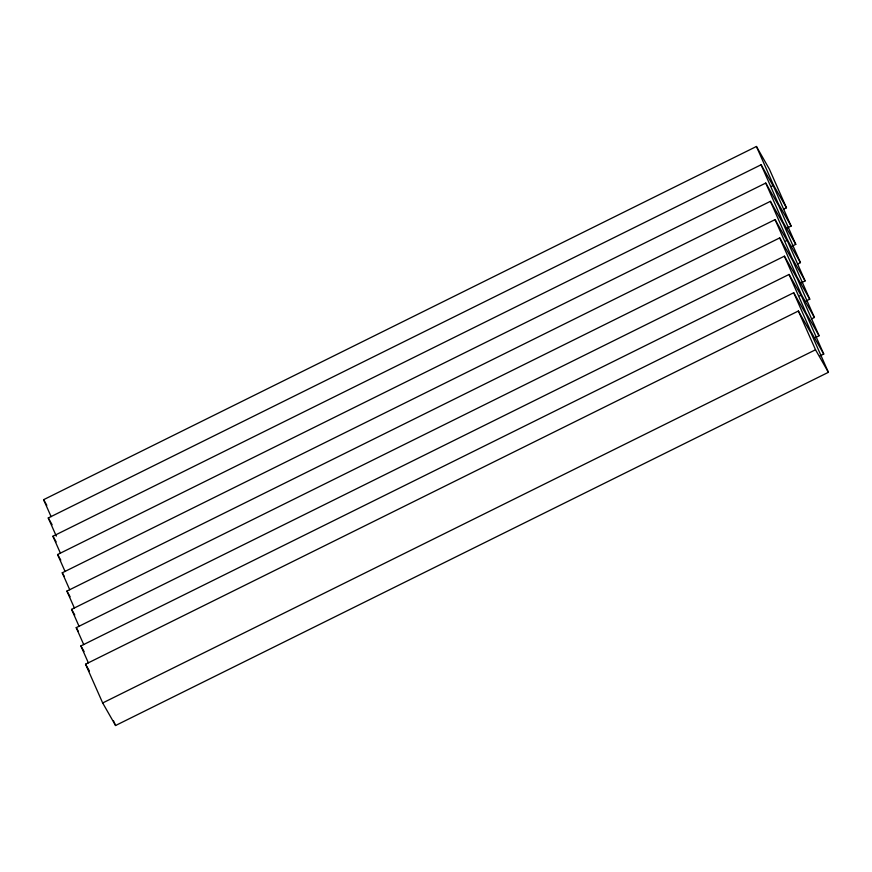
<?xml version="1.0" encoding="UTF-8"?>
<svg xmlns="http://www.w3.org/2000/svg" width="872" height="872" viewBox="0 0 872 872"><rect width="100%" height="100%" fill="white"/><g stroke="black" fill="none" stroke-linecap="round" stroke-linejoin="round"><path stroke-width="1.31" d="M51.099 516.638L43.6 499.689L756.438 146.485L769.322 169.037L786.457 207.787L783.677 209.16M56.299 536.127L48.265 517.968L761.093 164.764L773.976 187.317L791.122 226.066L787.405 227.908M60.419 553.197L52.919 536.247L765.758 183.055L778.642 205.596L795.776 244.345L792.07 246.187M771.72 186.161L773.573 185.235L786.457 207.787M65.073 571.487L57.585 554.527L770.412 201.334L783.296 223.875L800.442 262.625L797.651 264.009M69.738 589.766L62.239 572.806L775.077 219.613L787.961 242.154L805.096 280.904L801.39 282.746M74.403 608.046L66.904 591.096L779.732 237.893L792.615 260.445L809.761 299.194L806.044 301.025M785.694 240.999L787.558 240.083L800.442 262.625M79.058 626.325L71.559 609.375L784.397 256.172L797.281 278.724L814.415 317.473L811.636 318.847M83.723 644.604L76.224 627.655L789.051 274.451L801.935 297.003L819.081 335.753L815.364 337.595M88.377 662.884L80.878 645.934L793.716 292.741L806.6 315.283L823.735 354.032L820.029 355.874M799.678 295.848L801.532 294.921L814.415 317.473M85.543 664.213L798.371 311.021L811.254 333.562L828.4 372.311L115.562 725.515L102.678 702.963L85.543 664.213L89.402 670.982M102.678 702.963L815.516 349.77L828.4 372.311M791.122 226.066L778.238 203.514L761.093 164.764M795.776 244.345L782.893 221.804L765.758 183.055M805.096 280.904L792.212 258.363L775.077 219.613M809.761 299.194L796.877 276.642L779.732 237.893M819.081 335.753L806.197 313.212L789.051 274.451M823.735 354.032L810.851 331.491L793.716 292.741M43.6 499.689L46.826 505.324M48.265 517.968L52.124 524.726M52.919 536.247L56.146 541.883M57.585 554.527L60.8 560.162M62.239 572.806L64.168 576.196M66.904 591.096L70.12 596.731M71.559 609.375L74.785 615.011M76.224 627.655L78.153 631.034M80.878 645.934L84.104 651.569M756.438 146.485L773.573 185.235M770.412 201.334L787.558 240.083M784.397 256.172L801.532 294.921M798.371 311.021L815.516 349.77M113.425 720.664L115.562 725.515"/></g></svg>
